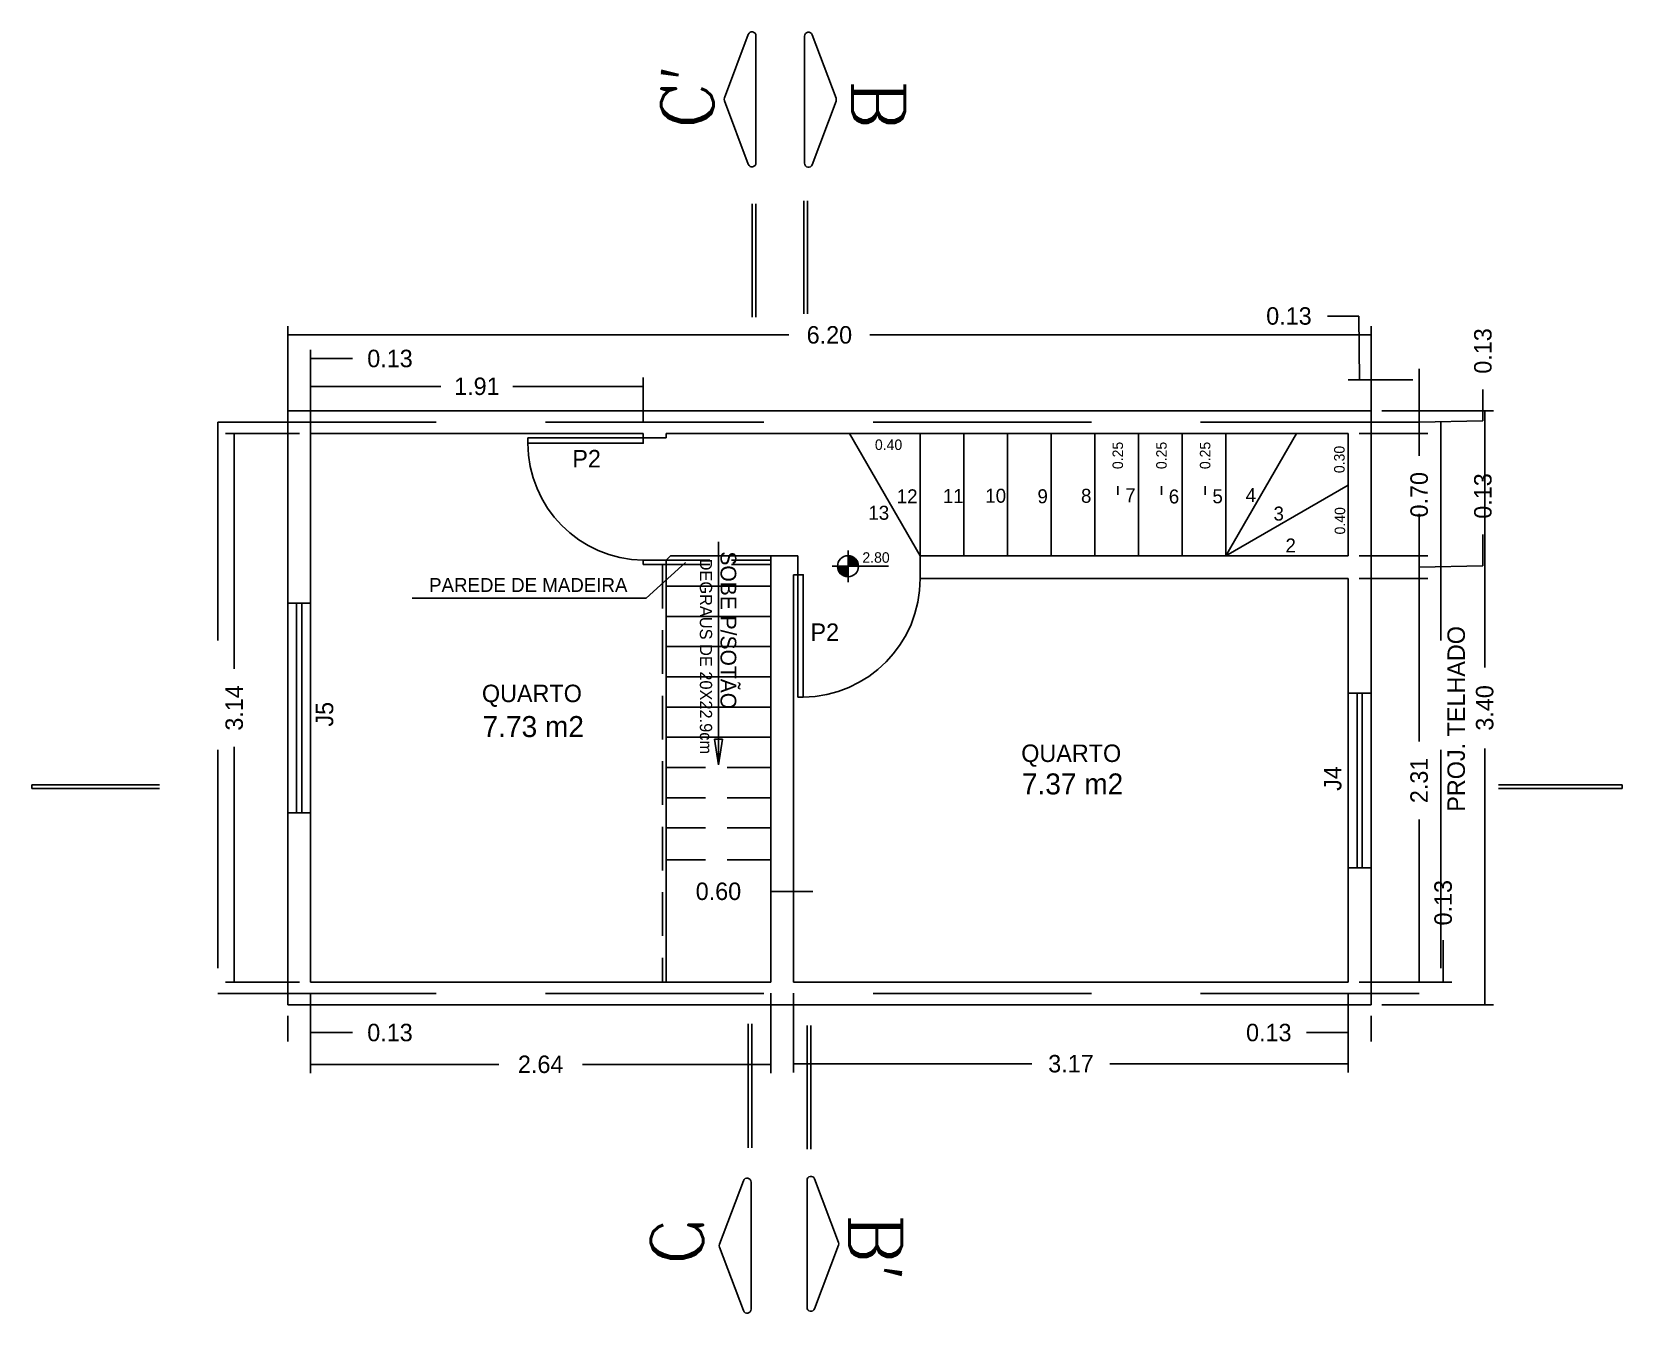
# Model space of a CAD drawing. Extents: x -74 to 202, y -59 to 73.
# Drawn here: x 17.23 to 26.33, y 10.35 to 17.68 of the extents above; entities that cross this region are included whole.
import ezdxf
from ezdxf.enums import TextEntityAlignment as Align

# ---------------------------------------------------------------- set-up
doc = ezdxf.new("R2010")
doc.units = 0
doc.linetypes.add('DASHED2', pattern=[0.375, 0.25, -0.125])
doc.layers.get('0').update_dxf_attribs({"linetype": 'CONTINUOUS'})
doc.layers.get('DEFPOINTS').update_dxf_attribs({"linetype": 'CONTINUOUS'})
for name, color, linetype in [('DIM', 244, 'CONTINUOUS'), ('JANELA', 5, 'CONTINUOUS'), ('PAREDE', 7, 'CONTINUOUS'), ('PISO', 30, 'CONTINUOUS'), ('PORTA', 1, 'CONTINUOUS'), ('TELHADO', 20, 'CONTINUOUS'), ('TEXTO', 1, 'CONTINUOUS'), ('TEXTO2', 244, 'CONTINUOUS'), ('VISTAL', 30, 'CONTINUOUS'), ('VISTAP', 244, 'CONTINUOUS')]:
    doc.layers.add(name, color=color, linetype=linetype)
doc.styles.add('ROMANC', font='ROMANC.SHX', dxfattribs={"width": 0.8, "height": 0.04})
doc.dimstyles.get("Standard").update_dxf_attribs({"dimscale": 0, "dimtxt": 0.1, "dimasz": 0.12, "dimexe": 0.05, "dimexo": 0.0625, "dimgap": 0.09, "dimtad": 0, "dimzin": 0, "dimtxsty": 'STANDARD', "dimblk1": 'NONE', "dimblk2": 'NONE', "dimsah": 1, "dimcen": 0.09, "dimclrd": 244, "dimclre": 244, "dimclrt": 244, "dimazin": 3, "dimtfac": 1, "dimtdec": 4, "dimtofl": 0, "dimtmove": 0, "dimatfit": 3, "dimtolj": 1, "dimtzin": 0})

# ---------------------------------------------------------------- blocks, each defined once
blk = doc.blocks.new('*D11')
at = {"color": 244, "linetype": 'BYBLOCK'}
for p, q in [((24.8282, 14.5529), (25.2215, 14.5529)), ((25.1715, 14.5529), (25.1715, 13.6212)), ((25.1715, 12.2429), (25.1715, 13.1745))]:
    blk.add_line(p, q, dxfattribs=at)
at = {"layer": 'DEFPOINTS', "color": 0, "linetype": 'BYBLOCK'}
for p in [(24.7657, 14.5529), (25.1715, 14.5529), (24.7657, 12.2429)]:
    blk.add_point(p, dxfattribs=at)
at = {"color": 244, "linetype": 'BYBLOCK', "insert": (25.1715, 13.3979), "char_height": 0.1, "attachment_point": 5, "rotation": 90}
blk.add_mtext('\\A1;2.31', dxfattribs=at)
blk = doc.blocks.new('_NONE')
blk = doc.blocks.new('*D10')
at = {"color": 244, "linetype": 'BYBLOCK'}
for p, q in [((18.7632, 15.3829), (18.3396, 15.3829)), ((18.3896, 15.3829), (18.3896, 14.0362)), ((18.3896, 12.2429), (18.3896, 13.5895)), ((18.7632, 12.2429), (18.3396, 12.2429))]:
    blk.add_line(p, q, dxfattribs=at)
at = {"layer": 'DEFPOINTS', "color": 0, "linetype": 'BYBLOCK'}
for p in [(18.3896, 15.3829), (18.8257, 15.3829), (18.8257, 12.2429)]:
    blk.add_point(p, dxfattribs=at)
at = {"color": 244, "linetype": 'BYBLOCK', "insert": (18.3896, 13.8129), "char_height": 0.1, "attachment_point": 5, "rotation": 90}
blk.add_mtext('\\A1;3.14', dxfattribs=at)
blk = doc.blocks.new('*D7')
at = {"color": 244, "linetype": 'BYBLOCK'}
for p, q in [((25.0804, 15.5129), (25.5967, 15.5129)), ((25.5467, 15.5129), (25.5467, 14.0445)), ((25.5467, 12.1129), (25.5467, 13.5812)), ((25.0804, 12.1129), (25.5967, 12.1129))]:
    blk.add_line(p, q, dxfattribs=at)
at = {"layer": 'DEFPOINTS', "color": 0, "linetype": 'BYBLOCK'}
for p in [(25.0179, 15.5129), (25.0179, 12.1129), (25.5467, 12.1129)]:
    blk.add_point(p, dxfattribs=at)
at = {"color": 244, "linetype": 'BYBLOCK', "insert": (25.5467, 13.8129), "char_height": 0.1, "attachment_point": 5, "rotation": 90}
blk.add_mtext('\\A1;3.40', dxfattribs=at)
blk = doc.blocks.new('*D12')
at = {"color": 244, "linetype": 'BYBLOCK'}
for p, q in [((25.3088, 12.2429), (25.3088, 12.4829)), ((24.8282, 12.2429), (25.3588, 12.2429)), ((24.9582, 12.1129), (25.3588, 12.1129)), ((25.3088, 12.1129), (25.3088, 12.1129))]:
    blk.add_line(p, q, dxfattribs=at)
at = {"layer": 'DEFPOINTS', "color": 0, "linetype": 'BYBLOCK'}
for p in [(24.7657, 12.2429), (25.3088, 12.2429), (24.8957, 12.1129)]:
    blk.add_point(p, dxfattribs=at)
at = {"color": 244, "linetype": 'BYBLOCK', "insert": (25.3088, 12.6979), "char_height": 0.1, "attachment_point": 5, "rotation": 90}
blk.add_mtext('\\A1;0.13', dxfattribs=at)
blk = doc.blocks.new('*D15')
at = {"color": 244, "linetype": 'BYBLOCK'}
for p, q in [((18.6957, 15.5129), (18.6957, 15.9975)), ((18.6957, 15.9475), (21.564, 15.9475)), ((24.8957, 15.9475), (22.0273, 15.9475)), ((24.8957, 15.5129), (24.8957, 15.9975))]:
    blk.add_line(p, q, dxfattribs=at)
at = {"layer": 'DEFPOINTS', "color": 0, "linetype": 'BYBLOCK'}
for p in [(24.8957, 15.9475), (18.6957, 15.4504), (24.8957, 15.4504)]:
    blk.add_point(p, dxfattribs=at)
at = {"color": 244, "linetype": 'BYBLOCK', "insert": (21.7957, 15.9475), "char_height": 0.1, "attachment_point": 5}
blk.add_mtext('\\A1;6.20', dxfattribs=at)
blk = doc.blocks.new('*D9')
at = {"color": 244, "linetype": 'BYBLOCK'}
for p, q in [((18.6957, 15.5129), (18.6957, 15.8623)), ((18.8257, 15.3829), (18.8257, 15.8623)), ((18.6957, 15.8123), (18.6957, 15.8123)), ((18.8257, 15.8123), (19.0657, 15.8123))]:
    blk.add_line(p, q, dxfattribs=at)
at = {"layer": 'DEFPOINTS', "color": 0, "linetype": 'BYBLOCK'}
for p in [(18.8257, 15.8123), (18.6957, 15.4504), (18.8257, 15.3204)]:
    blk.add_point(p, dxfattribs=at)
at = {"color": 244, "linetype": 'BYBLOCK', "insert": (19.2807, 15.8123), "char_height": 0.1, "attachment_point": 5}
blk.add_mtext('\\A1;0.13', dxfattribs=at)
blk = doc.blocks.new('*D8')
at = {"color": 244, "linetype": 'BYBLOCK'}
for p, q in [((24.826, 16.0556), (24.646, 16.0556)), ((24.8307, 15.6906), (24.826, 16.0556)), ((24.7657, 15.6906), (24.7657, 15.6906)), ((24.7657, 15.6906), (24.8957, 15.6906)), ((24.8957, 15.5129), (24.8957, 15.7406)), ((24.8957, 15.6906), (25.1357, 15.6906))]:
    blk.add_line(p, q, dxfattribs=at)
at = {"layer": 'DEFPOINTS', "color": 0, "linetype": 'BYBLOCK'}
for p in [(24.8957, 15.6906), (24.8957, 15.4504), (24.7657, 15.3204)]:
    blk.add_point(p, dxfattribs=at)
at = {"color": 244, "linetype": 'BYBLOCK', "insert": (24.556, 16.0556), "char_height": 0.1, "attachment_point": 6}
blk.add_mtext('\\A1;0.13', dxfattribs=at)
blk = doc.blocks.new('*D6')
at = {"color": 244, "linetype": 'BYBLOCK'}
for p, q in [((25.1715, 15.5129), (25.1715, 15.7529)), ((25.5365, 15.4558), (25.5365, 15.6358)), ((24.9582, 15.5129), (25.2215, 15.5129)), ((25.1715, 15.3829), (25.1715, 15.5129)), ((25.1715, 15.4479), (25.5365, 15.4558)), ((25.1715, 15.3829), (25.1715, 15.3829))]:
    blk.add_line(p, q, dxfattribs=at)
at = {"layer": 'DEFPOINTS', "color": 0, "linetype": 'BYBLOCK'}
for p in [(24.8957, 15.5129), (25.1715, 15.5129), (24.7657, 15.3829)]:
    blk.add_point(p, dxfattribs=at)
at = {"color": 244, "linetype": 'BYBLOCK', "insert": (25.5365, 15.7258), "char_height": 0.1, "attachment_point": 4, "rotation": 90}
blk.add_mtext('\\A1;0.13', dxfattribs=at)
blk = doc.blocks.new('*D14')
at = {"color": 244, "linetype": 'BYBLOCK'}
for p, q in [((25.1715, 14.6829), (25.1715, 14.9229)), ((25.5365, 14.6258), (25.5365, 14.8058)), ((24.8282, 14.6829), (25.2215, 14.6829)), ((25.1715, 14.5529), (25.1715, 14.6829)), ((25.1715, 14.6179), (25.5365, 14.6258)), ((25.1715, 14.5529), (25.1715, 14.5529))]:
    blk.add_line(p, q, dxfattribs=at)
at = {"layer": 'DEFPOINTS', "color": 0, "linetype": 'BYBLOCK'}
for p in [(24.7657, 14.6829), (25.1715, 14.6829), (24.7657, 14.5529)]:
    blk.add_point(p, dxfattribs=at)
at = {"color": 244, "linetype": 'BYBLOCK', "insert": (25.5365, 14.8958), "char_height": 0.1, "attachment_point": 4, "rotation": 90}
blk.add_mtext('\\A1;0.13', dxfattribs=at)
blk = doc.blocks.new('*D13')
at = {"color": 244, "linetype": 'BYBLOCK'}
for p, q in [((24.8282, 15.3829), (25.2215, 15.3829)), ((25.1715, 15.3829), (25.1715, 15.2562)), ((25.1715, 14.6829), (25.1715, 14.8095))]:
    blk.add_line(p, q, dxfattribs=at)
at = {"layer": 'DEFPOINTS', "color": 0, "linetype": 'BYBLOCK'}
for p in [(24.7657, 15.3829), (25.1715, 15.3829), (24.7657, 14.6829)]:
    blk.add_point(p, dxfattribs=at)
at = {"color": 244, "linetype": 'BYBLOCK', "insert": (25.1715, 15.0329), "char_height": 0.1, "attachment_point": 5, "rotation": 90}
blk.add_mtext('\\A1;0.70', dxfattribs=at)
blk = doc.blocks.new('*D16')
at = {"color": 244, "linetype": 'BYBLOCK'}
for p, q in [((18.8257, 12.1804), (18.8257, 11.9044)), ((18.6957, 12.0504), (18.6957, 11.9044)), ((18.6957, 11.9544), (18.6957, 11.9544)), ((18.8257, 11.9544), (19.0657, 11.9544))]:
    blk.add_line(p, q, dxfattribs=at)
at = {"layer": 'DEFPOINTS', "color": 0, "linetype": 'BYBLOCK'}
for p in [(18.8257, 12.2429), (18.6957, 12.1129), (18.8257, 11.9544)]:
    blk.add_point(p, dxfattribs=at)
at = {"color": 244, "linetype": 'BYBLOCK', "insert": (19.2807, 11.9544), "char_height": 0.1, "attachment_point": 5}
blk.add_mtext('\\A1;0.13', dxfattribs=at)
blk = doc.blocks.new('*D17')
at = {"color": 244, "linetype": 'BYBLOCK'}
for p, q in [((24.7657, 12.1804), (24.7657, 11.9044)), ((24.8957, 12.0504), (24.8957, 11.9044)), ((24.7657, 11.9544), (24.5257, 11.9544)), ((24.8957, 11.9544), (24.8957, 11.9544))]:
    blk.add_line(p, q, dxfattribs=at)
at = {"layer": 'DEFPOINTS', "color": 0, "linetype": 'BYBLOCK'}
for p in [(24.7657, 12.2429), (24.8957, 12.1129), (24.7657, 11.9544)]:
    blk.add_point(p, dxfattribs=at)
at = {"color": 244, "linetype": 'BYBLOCK', "insert": (24.3107, 11.9544), "char_height": 0.1, "attachment_point": 5}
blk.add_mtext('\\A1;0.13', dxfattribs=at)
blk = doc.blocks.new('*D44')
at = {"color": 244, "linetype": 'BYBLOCK'}
for p, q in [((20.8607, 12.8804), (20.8607, 12.7127)), ((21.4607, 12.8804), (21.4607, 12.7127)), ((20.8607, 12.7627), (20.8607, 12.7627)), ((21.4607, 12.7627), (21.7007, 12.7627))]:
    blk.add_line(p, q, dxfattribs=at)
at = {"layer": 'DEFPOINTS', "color": 0, "linetype": 'BYBLOCK'}
for p in [(20.8607, 12.9429), (21.4607, 12.9429), (21.4607, 12.7627)]:
    blk.add_point(p, dxfattribs=at)
at = {"color": 244, "linetype": 'BYBLOCK', "insert": (21.1607, 12.7627), "char_height": 0.1, "attachment_point": 5}
blk.add_mtext('\\A1;0.60', dxfattribs=at)
blk = doc.blocks.new('*D103')
at = {"color": 244, "linetype": 'BYBLOCK'}
for p, q in [((18.8257, 12.1804), (18.8257, 11.7226)), ((21.4607, 12.1804), (21.4607, 11.7226)), ((18.8257, 11.7726), (19.9032, 11.7726)), ((21.4607, 11.7726), (20.3832, 11.7726))]:
    blk.add_line(p, q, dxfattribs=at)
at = {"layer": 'DEFPOINTS', "color": 0, "linetype": 'BYBLOCK'}
for p in [(18.8257, 12.2429), (21.4607, 12.2429), (21.4607, 11.7726)]:
    blk.add_point(p, dxfattribs=at)
at = {"color": 244, "linetype": 'BYBLOCK', "insert": (20.1432, 11.7726), "char_height": 0.1, "attachment_point": 5}
blk.add_mtext('\\A1;2.64', dxfattribs=at)
blk = doc.blocks.new('*D105')
at = {"color": 244, "linetype": 'BYBLOCK'}
for p, q in [((18.8257, 15.4454), (18.8257, 15.7032)), ((20.7307, 15.4454), (20.7307, 15.7032)), ((18.8257, 15.6532), (19.5715, 15.6532)), ((20.7307, 15.6532), (19.9848, 15.6532))]:
    blk.add_line(p, q, dxfattribs=at)
at = {"layer": 'DEFPOINTS', "color": 0, "linetype": 'BYBLOCK'}
for p in [(20.7307, 15.6532), (18.8257, 15.3829), (20.7307, 15.3829)]:
    blk.add_point(p, dxfattribs=at)
at = {"color": 244, "linetype": 'BYBLOCK', "insert": (19.7782, 15.6532), "char_height": 0.1, "attachment_point": 5}
blk.add_mtext('\\A1;1.91', dxfattribs=at)
blk = doc.blocks.new('*D179')
at = {"color": 244, "linetype": 'BYBLOCK'}
for p, q in [((21.5907, 12.1804), (21.5907, 11.7261)), ((24.7657, 12.1804), (24.7657, 11.7261)), ((21.5907, 11.7761), (22.9548, 11.7761)), ((24.7657, 11.7761), (23.4015, 11.7761))]:
    blk.add_line(p, q, dxfattribs=at)
at = {"layer": 'DEFPOINTS', "color": 0, "linetype": 'BYBLOCK'}
for p in [(21.5907, 12.2429), (24.7657, 12.2429), (24.7657, 11.7761)]:
    blk.add_point(p, dxfattribs=at)
at = {"color": 244, "linetype": 'BYBLOCK', "insert": (23.1782, 11.7761), "char_height": 0.1, "attachment_point": 5}
blk.add_mtext('\\A1;3.17', dxfattribs=at)
blk = doc.blocks.new('*X189')
at = {"color": 0, "linetype": 'CONTINUOUS'}
for p, q in [((7.7131, 11.1302), (7.7146, 11.1317)), ((7.7132, 11.1285), (7.7163, 11.1317)), ((7.7133, 11.1268), (7.7181, 11.1317)), ((7.7134, 11.1252), (7.7199, 11.1317)), ((7.7136, 11.1236), (7.7216, 11.1317)), ((7.7138, 11.1221), (7.7234, 11.1317)), ((7.7141, 11.1206), (7.7252, 11.1317)), ((7.7144, 11.1191), (7.7269, 11.1317)), ((7.7147, 11.1177), (7.7287, 11.1317)), ((7.7151, 11.1163), (7.7305, 11.1317)), ((7.7155, 11.1149), (7.7323, 11.1317)), ((7.7159, 11.1135), (7.734, 11.1317)), ((7.7163, 11.1122), (7.7358, 11.1317)), ((7.7168, 11.1109), (7.7376, 11.1317)), ((7.7173, 11.1096), (7.7393, 11.1317)), ((7.7178, 11.1083), (7.7411, 11.1317)), ((7.7183, 11.1071), (7.7429, 11.1317)), ((7.7189, 11.1059), (7.7446, 11.1317)), ((7.7194, 11.1047), (7.7464, 11.1317)), ((7.72, 11.1035), (7.7482, 11.1317)), ((7.7207, 11.1024), (7.7499, 11.1317)), ((7.7213, 11.1013), (7.7517, 11.1317)), ((7.722, 11.1002), (7.7535, 11.1317)), ((7.7226, 11.0991), (7.7552, 11.1317)), ((7.7234, 11.098), (7.757, 11.1317)), ((7.7241, 11.097), (7.7588, 11.1317)), ((7.7248, 11.0959), (7.7605, 11.1317)), ((7.7256, 11.0949), (7.7623, 11.1317)), ((7.7264, 11.0939), (7.7641, 11.1317)), ((7.7271, 11.093), (7.7658, 11.1317)), ((7.728, 11.092), (7.7676, 11.1317)), ((7.7288, 11.0911), (7.7694, 11.1317)), ((7.7297, 11.0902), (7.7711, 11.1317)), ((7.7305, 11.0893), (7.7729, 11.1317)), ((7.7314, 11.0884), (7.7733, 11.1303)), ((7.7323, 11.0875), (7.7733, 11.1285)), ((7.7332, 11.0867), (7.7733, 11.1267)), ((7.7342, 11.0859), (7.7733, 11.125)), ((7.7352, 11.0851), (7.7733, 11.1232)), ((7.7361, 11.0843), (7.7733, 11.1214)), ((7.7371, 11.0835), (7.7733, 11.1197)), ((7.7382, 11.0828), (7.7733, 11.1179)), ((7.7392, 11.082), (7.7733, 11.1161)), ((7.7403, 11.0813), (7.7733, 11.1144)), ((7.7413, 11.0806), (7.7733, 11.1126)), ((7.7424, 11.08), (7.7733, 11.1108)), ((7.7435, 11.0793), (7.7733, 11.109)), ((7.7447, 11.0787), (7.7733, 11.1073)), ((7.7458, 11.0781), (7.7733, 11.1055)), ((7.7733, 11.1886), (7.7765, 11.1918)), ((7.7733, 11.1904), (7.7748, 11.1918)), ((7.7733, 11.1868), (7.7781, 11.1917)), ((7.7733, 11.1851), (7.7797, 11.1915)), ((7.7733, 11.1833), (7.7813, 11.1913)), ((7.7733, 11.1815), (7.7828, 11.1911)), ((7.7733, 11.1798), (7.7844, 11.1908)), ((7.7733, 11.178), (7.7858, 11.1905)), ((7.7733, 11.1762), (7.7873, 11.1902)), ((7.7733, 11.1745), (7.7887, 11.1899)), ((7.7733, 11.1727), (7.7901, 11.1895)), ((7.7733, 11.1709), (7.7914, 11.1891)), ((7.7733, 11.1692), (7.7927, 11.1886)), ((7.7733, 11.1674), (7.7941, 11.1882)), ((7.7733, 11.1656), (7.7953, 11.1877)), ((7.7733, 11.1638), (7.7966, 11.1872)), ((7.7733, 11.1621), (7.7978, 11.1866)), ((7.7733, 11.1603), (7.799, 11.1861)), ((7.7733, 11.1585), (7.8002, 11.1855)), ((7.7733, 11.1568), (7.8014, 11.1849)), ((7.7733, 11.155), (7.8025, 11.1843)), ((7.7733, 11.1532), (7.8037, 11.1836)), ((7.7733, 11.1515), (7.8048, 11.183)), ((7.7733, 11.1497), (7.8059, 11.1823)), ((7.7733, 11.1479), (7.8069, 11.1816)), ((7.7733, 11.1462), (7.808, 11.1809)), ((7.7733, 11.1444), (7.809, 11.1801)), ((7.7733, 11.1426), (7.81, 11.1794)), ((7.7733, 11.1409), (7.811, 11.1786)), ((7.7733, 11.1391), (7.812, 11.1778)), ((7.7733, 11.1373), (7.8129, 11.177)), ((7.7733, 11.1356), (7.8138, 11.1761)), ((7.7733, 11.1338), (7.8148, 11.1753)), ((7.7733, 11.132), (7.8157, 11.1744)), ((7.7747, 11.1317), (7.8165, 11.1735)), ((7.7764, 11.1317), (7.8174, 11.1726)), ((7.7782, 11.1317), (7.8182, 11.1717)), ((7.78, 11.1317), (7.8191, 11.1707)), ((7.7817, 11.1317), (7.8199, 11.1698)), ((7.7835, 11.1317), (7.8207, 11.1688)), ((7.7853, 11.1317), (7.8214, 11.1678)), ((7.7871, 11.1317), (7.8222, 11.1668)), ((7.7888, 11.1317), (7.8229, 11.1657)), ((7.7906, 11.1317), (7.8236, 11.1647)), ((7.7924, 11.1317), (7.8243, 11.1636)), ((7.7941, 11.1317), (7.825, 11.1625)), ((7.7959, 11.1317), (7.8256, 11.1614)), ((7.7977, 11.1317), (7.8262, 11.1603)), ((7.7994, 11.1317), (7.8269, 11.1591)), ((7.8012, 11.1317), (7.8274, 11.1579)), ((7.803, 11.1317), (7.828, 11.1567)), ((7.8047, 11.1317), (7.8286, 11.1555)), ((7.8065, 11.1317), (7.8291, 11.1542)), ((7.8083, 11.1317), (7.8296, 11.153)), ((7.81, 11.1317), (7.83, 11.1517)), ((7.8118, 11.1317), (7.8305, 11.1504)), ((7.8136, 11.1317), (7.8309, 11.149)), ((7.8153, 11.1317), (7.8313, 11.1476)), ((7.8171, 11.1317), (7.8317, 11.1462)), ((7.8189, 11.1317), (7.832, 11.1448)), ((7.8206, 11.1317), (7.8323, 11.1434)), ((7.8224, 11.1317), (7.8326, 11.1419)), ((7.8242, 11.1317), (7.8328, 11.1403)), ((7.8259, 11.1317), (7.833, 11.1388)), ((7.8277, 11.1317), (7.8332, 11.1372)), ((7.8295, 11.1317), (7.8333, 11.1355)), ((7.8312, 11.1317), (7.8334, 11.1339)), ((7.833, 11.1317), (7.8335, 11.1321)), ((7.747, 11.0775), (7.7733, 11.1037)), ((7.7482, 11.0769), (7.7733, 11.102)), ((7.7494, 11.0764), (7.7733, 11.1002)), ((7.7507, 11.0759), (7.7733, 11.0984)), ((7.752, 11.0754), (7.7733, 11.0967)), ((7.7533, 11.0749), (7.7733, 11.0949)), ((7.7546, 11.0744), (7.7733, 11.0931)), ((7.7559, 11.074), (7.7733, 11.0914)), ((7.7573, 11.0736), (7.7733, 11.0896)), ((7.7587, 11.0733), (7.7733, 11.0878)), ((7.7601, 11.0729), (7.7733, 11.0861)), ((7.7616, 11.0726), (7.7733, 11.0843)), ((7.7631, 11.0723), (7.7733, 11.0825)), ((7.7646, 11.0721), (7.7733, 11.0808)), ((7.7662, 11.0719), (7.7733, 11.079)), ((7.7678, 11.0717), (7.7733, 11.0772)), ((7.7694, 11.0716), (7.7733, 11.0755)), ((7.7711, 11.0715), (7.7733, 11.0737)), ((7.7728, 11.0715), (7.7733, 11.0719))]:
    blk.add_line(p, q, dxfattribs=at)
blk = doc.blocks.new('*D201')
at = {"layer": 'DEFPOINTS', "color": 0, "linetype": 'BYBLOCK'}
for p in [(21.9324, 15.1039), (22.3365, 15.1039), (22.3365, 15.1039)]:
    blk.add_point(p, dxfattribs=at)
at = {"color": 244, "linetype": 'BYBLOCK', "insert": (22.1344, 15.3189), "char_height": 0.06, "attachment_point": 5}
blk.add_mtext('\\A1;0.40', dxfattribs=at)
blk = doc.blocks.new('*D200')
at = {"layer": 'DEFPOINTS', "color": 0, "linetype": 'BYBLOCK'}
for p in [(24.7263, 15.378), (24.7665, 15.378), (24.7665, 15.0822)]:
    blk.add_point(p, dxfattribs=at)
at = {"color": 244, "linetype": 'BYBLOCK', "insert": (24.7148, 15.2348), "char_height": 0.06, "attachment_point": 5, "rotation": 90}
blk.add_mtext('\\A1;0.30', dxfattribs=at)
blk = doc.blocks.new('*D202')
at = {"layer": 'DEFPOINTS', "color": 0, "linetype": 'BYBLOCK'}
for p in [(24.7181, 15.086), (24.7626, 15.086), (24.7626, 14.6819)]:
    blk.add_point(p, dxfattribs=at)
at = {"color": 244, "linetype": 'BYBLOCK', "insert": (24.7181, 14.8839), "char_height": 0.06, "attachment_point": 5, "rotation": 90}
blk.add_mtext('\\A1;0.40', dxfattribs=at)
blk = doc.blocks.new('*D199')
at = {"color": 244, "linetype": 'BYBLOCK'}
blk.add_line((23.9466, 15.0329), (23.9466, 15.0829), dxfattribs=at)
at = {"layer": 'DEFPOINTS', "color": 0, "linetype": 'BYBLOCK'}
for p in [(23.9466, 15.0329), (24.0657, 15.0329), (24.0657, 14.7829)]:
    blk.add_point(p, dxfattribs=at)
at = {"color": 244, "linetype": 'BYBLOCK', "insert": (23.9466, 15.2579), "char_height": 0.06, "attachment_point": 5, "rotation": 90}
blk.add_mtext('\\A1;0.25', dxfattribs=at)
blk = doc.blocks.new('*D197')
at = {"color": 244, "linetype": 'BYBLOCK'}
blk.add_line((23.6966, 15.0329), (23.6966, 15.0829), dxfattribs=at)
at = {"layer": 'DEFPOINTS', "color": 0, "linetype": 'BYBLOCK'}
for p in [(23.6966, 15.0329), (23.8157, 15.0329), (23.8157, 14.7829)]:
    blk.add_point(p, dxfattribs=at)
at = {"color": 244, "linetype": 'BYBLOCK', "insert": (23.6966, 15.2579), "char_height": 0.06, "attachment_point": 5, "rotation": 90}
blk.add_mtext('\\A1;0.25', dxfattribs=at)
blk = doc.blocks.new('*D198')
at = {"color": 244, "linetype": 'BYBLOCK'}
blk.add_line((23.4466, 15.0329), (23.4466, 15.0829), dxfattribs=at)
at = {"layer": 'DEFPOINTS', "color": 0, "linetype": 'BYBLOCK'}
for p in [(23.4466, 15.0329), (23.5657, 15.0329), (23.5657, 14.7829)]:
    blk.add_point(p, dxfattribs=at)
at = {"color": 244, "linetype": 'BYBLOCK', "insert": (23.4466, 15.2579), "char_height": 0.06, "attachment_point": 5, "rotation": 90}
blk.add_mtext('\\A1;0.25', dxfattribs=at)

msp = doc.modelspace()

# ---------------------------------------------------------------- linework, layer by layer
at = {"layer": 'DIM', "linetype": 'CONTINUOUS'}
for p, q in [((20.88567, 14.68286), (20.86067, 14.65786)), ((21.46067, 14.68286), (20.88567, 14.68286)), ((21.46067, 14.50986), (20.86067, 14.50986)), ((21.46067, 14.33686), (20.86067, 14.33686)), ((21.46067, 14.16386), (20.86067, 14.16386)), ((21.46067, 13.99086), (20.86067, 13.99086)), ((21.46067, 13.81786), (20.86067, 13.81786)), ((21.46067, 13.64486), (20.86067, 13.64486))]:
    msp.add_line(p, q, dxfattribs=at)
at = {"layer": 'DIM', "color": 30, "linetype": 'DASHED2'}
for p, q in [((21.46067, 13.47186), (20.86067, 13.47186)), ((21.46067, 13.29886), (20.86067, 13.29886)), ((21.46067, 13.12586), (20.86067, 13.12586))]:
    msp.add_line(p, q, dxfattribs=at)
at = {"layer": 'JANELA', "color": 244, "linetype": 'CONTINUOUS'}
for p, q in [((18.69567, 13.21286), (18.69567, 14.41286)), ((18.82567, 13.21286), (18.82567, 14.41286)), ((24.76567, 12.89786), (24.76567, 13.89786)), ((24.89567, 12.89786), (24.89567, 13.89786))]:
    msp.add_line(p, q, dxfattribs=at)
at = {"layer": 'JANELA', "color": 5, "linetype": 'CONTINUOUS'}
for p, q in [((18.74567, 13.21286), (18.74567, 14.41286)), ((18.77567, 13.21286), (18.77567, 14.41286)), ((24.81567, 12.89786), (24.81567, 13.89786)), ((24.84567, 12.89786), (24.84567, 13.89786))]:
    msp.add_line(p, q, dxfattribs=at)
at = {"layer": 'PAREDE'}
for p, q in [((24.89567, 15.51286), (18.69567, 15.51286)), ((18.69567, 14.41286), (18.69567, 15.51286)), ((24.89567, 13.89786), (24.89567, 15.51286)), ((18.82567, 14.41286), (18.82567, 15.38286)), ((20.73067, 15.38286), (18.82567, 15.38286)), ((20.86067, 15.35786), (20.73067, 15.35786)), ((24.76567, 15.38286), (20.86067, 15.38286)), ((24.76567, 14.68286), (24.76567, 15.38286)), ((21.46067, 14.68286), (21.46067, 12.24286)), ((21.61567, 14.68286), (21.46067, 14.68286)), ((21.61567, 14.68286), (21.61567, 14.57493)), ((24.76567, 14.68286), (22.31567, 14.68286)), ((22.31567, 14.68286), (22.31567, 14.55286)), ((21.59067, 14.57493), (21.59067, 12.24286)), ((21.61594, 14.57493), (21.59067, 14.57493)), ((24.76567, 14.55286), (22.31567, 14.55286)), ((24.76567, 13.89786), (24.76567, 14.55286)), ((18.82567, 14.41286), (18.69567, 14.41286)), ((24.89567, 13.89786), (24.76567, 13.89786)), ((18.82567, 13.21286), (18.69567, 13.21286)), ((18.69567, 12.11286), (18.69567, 13.21286)), ((18.82567, 12.24286), (18.82567, 13.21286)), ((24.76567, 12.24286), (24.76567, 12.89786)), ((24.89567, 12.89786), (24.76567, 12.89786)), ((24.89567, 12.11286), (24.89567, 12.89786)), ((21.46067, 12.24286), (18.82567, 12.24286)), ((24.76567, 12.24286), (21.59067, 12.24286)), ((24.89567, 12.11286), (18.69567, 12.11286))]:
    msp.add_line(p, q, dxfattribs=at)
at = {"layer": 'PAREDE', "linetype": 'CONTINUOUS'}
for p, q in [((20.73067, 15.35786), (20.73067, 15.38286)), ((20.86067, 15.35786), (20.86067, 15.38286))]:
    msp.add_line(p, q, dxfattribs=at)
at = {"layer": 'PAREDE', "color": 1, "linetype": 'DASHED2'}
for p, q in [((20.86067, 14.65786), (21.46067, 14.65786)), ((20.86067, 14.63286), (21.46067, 14.63286))]:
    msp.add_line(p, q, dxfattribs=at)
at = {"layer": 'PAREDE', "color": 30, "linetype": 'DASHED2'}
msp.add_line((21.46067, 12.94286), (20.86067, 12.94286), dxfattribs=at)
at = {"layer": 'PISO', "color": 1}
for p, q in [((22.31567, 14.68286), (21.91153, 15.38286)), ((22.31567, 14.68286), (22.31567, 15.38286)), ((22.56567, 14.68286), (22.56567, 15.38286)), ((22.81567, 14.68286), (22.81567, 15.38286)), ((23.06567, 14.68286), (23.06567, 15.38286)), ((23.31567, 14.68286), (23.31567, 15.38286)), ((23.56567, 14.68286), (23.56567, 15.38286)), ((23.81567, 14.68286), (23.81567, 15.38286)), ((24.06567, 14.68286), (24.46982, 15.38286)), ((24.06567, 14.68286), (24.06567, 15.38286)), ((24.06567, 14.68286), (24.76567, 15.08701))]:
    msp.add_line(p, q, dxfattribs=at)
at = {"layer": 'PORTA', "color": 1, "linetype": 'CONTINUOUS'}
for p, q in [((20.86067, 14.65786), (20.73067, 14.65786)), ((20.73067, 14.63286), (20.73067, 14.65786)), ((20.86067, 14.65786), (20.86067, 14.63286)), ((20.86067, 14.63286), (20.73067, 14.63286))]:
    msp.add_line(p, q, dxfattribs=at)
for points in [[(20.07067, 15.35786), (20.73067, 15.35786), (20.73067, 15.32786), (20.07067, 15.32786)], [(21.61594, 14.57493), (21.61594, 13.87493), (21.64594, 13.87493), (21.64594, 14.57493)]]:
    msp.add_lwpolyline(points, close=True, dxfattribs=at)
for centre, radius, start, end in [((20.74075, 15.32786), 0.67008, 180, 269.138426), ((21.63769, 14.55286), 0.67798, 270.697115, 360)]:
    msp.add_arc(centre, radius, start, end, dxfattribs=at)
at = {"layer": 'TELHADO', "color": 30, "linetype": 'DASHED2', "ltscale": 5}
for p, q in [((18.29567, 15.44786), (18.29567, 12.17786)), ((25.29567, 15.44786), (25.29567, 12.17786))]:
    msp.add_line(p, q, dxfattribs=at)
at = {"layer": 'TEXTO', "color": 3, "linetype": 'CONTINUOUS'}
for p, q in [((21.19489, 17.30406), (21.33169, 17.668)), ((21.37525, 17.66008), (21.37525, 16.93221)), ((21.83395, 17.30191), (21.69714, 17.66584)), ((21.65358, 16.93006), (21.65358, 17.65793)), ((21.19489, 17.28823), (21.33169, 16.9243)), ((21.83395, 17.28608), (21.69714, 16.92214)), ((21.16683, 10.74304), (21.30364, 11.10697)), ((21.66767, 10.38181), (21.66767, 11.10968)), ((21.84803, 10.75366), (21.71123, 11.1176)), ((21.3472, 11.09906), (21.3472, 10.37119)), ((21.16683, 10.72721), (21.30364, 10.36327)), ((21.84803, 10.73783), (21.71123, 10.3739))]:
    msp.add_line(p, q, dxfattribs=at)
at = {"layer": 'TEXTO', "color": 3}
for p, q in [((21.35284, 16.04958), (21.35284, 16.6978)), ((21.37467, 16.04958), (21.37467, 16.6978)), ((21.64886, 16.71587), (21.64886, 16.06764)), ((21.6707, 16.71587), (21.6707, 16.06764)), ((17.23073, 13.37314), (17.23073, 13.3513)), ((17.23073, 13.37314), (17.96149, 13.37314)), ((17.23073, 13.3513), (17.96149, 13.3513)), ((25.62609, 13.37314), (26.33328, 13.37314)), ((25.62609, 13.3513), (26.33328, 13.3513)), ((26.33328, 13.3513), (26.33328, 13.37314)), ((21.33009, 11.29593), (21.33009, 12.00395)), ((21.35192, 11.29593), (21.35192, 12.00395)), ((21.66825, 11.99538), (21.66825, 11.28736)), ((21.69008, 11.99538), (21.69008, 11.28736))]:
    msp.add_line(p, q, dxfattribs=at)
at = {"layer": 'TEXTO', "color": 1, "linetype": 'CONTINUOUS'}
for p, q in [((21.16067, 14.70325), (21.16067, 14.76304)), ((21.16067, 14.70325), (21.16067, 13.48638)), ((21.16067, 13.48638), (21.13789, 13.6333)), ((21.13789, 13.6333), (21.18381, 13.6333)), ((21.18381, 13.6333), (21.16067, 13.48638))]:
    msp.add_line(p, q, dxfattribs=at)
at = {"layer": 'TEXTO', "color": 3, "linetype": 'CONTINUOUS'}
for centre, start, end in [((21.35275, 17.66008), 0, 159.398624), ((21.67608, 17.65793), 20.601376, 180), ((21.21595, 17.29615), 159.398624, 200.601376), ((21.21595, 17.29615), 159.398624, 200.601376), ((21.81289, 17.29399), 339.398624, 20.601376), ((21.81289, 17.29399), 339.398624, 20.601376), ((21.35275, 16.93221), 200.601376, 0), ((21.67608, 16.93006), 180, 339.398624), ((21.3247, 11.09906), 0, 159.398624), ((21.69017, 11.10968), 20.601376, 180), ((21.18789, 10.73512), 159.398624, 200.601376), ((21.18789, 10.73512), 159.398624, 200.601376), ((21.82697, 10.74575), 339.398624, 20.601376), ((21.82697, 10.74575), 339.398624, 20.601376), ((21.69017, 10.38181), 180, 339.398624), ((21.3247, 10.37119), 200.601376, 0)]:
    msp.add_arc(centre, 0.0225, start, end, dxfattribs=at)
at = {"layer": 'TEXTO2', "linetype": 'CONTINUOUS'}
for p, q in [((21.90225, 14.53302), (21.90225, 14.71464)), ((20.74647, 14.4413), (20.97261, 14.64475)), ((21.81144, 14.62383), (22.1334, 14.62383)), ((20.74647, 14.4413), (19.40799, 14.4413))]:
    msp.add_line(p, q, dxfattribs=at)
msp.add_circle((21.90225, 14.62383), 0.0602, dxfattribs=at)
at = {"layer": 'VISTAL', "linetype": 'DASHED2', "ltscale": 5}
for p, q in [((18.29567, 15.44786), (25.29567, 15.44786)), ((18.29567, 12.17786), (25.29567, 12.17786))]:
    msp.add_line(p, q, dxfattribs=at)
at = {"layer": 'VISTAL', "color": 30, "linetype": 'DASHED2'}
msp.add_line((20.84067, 14.63286), (20.84067, 12.24286), dxfattribs=at)
at = {"layer": 'VISTAL', "color": 30, "linetype": 'CONTINUOUS'}
msp.add_line((20.86067, 14.63286), (20.86067, 12.24286), dxfattribs=at)
at = {"layer": 'VISTAP', "linetype": 'CONTINUOUS'}
msp.add_lwpolyline([(18.6098, 11.48443)], dxfattribs=at)

# ---------------------------------------------------------------- block references
at = {"layer": 'TEXTO2', "linetype": 'CONTINUOUS'}
msp.add_blockref('*X189', (14.12898, 3.49216), dxfattribs=at)

# ---------------------------------------------------------------- texts
at = {"layer": 'DIM', "linetype": 'CONTINUOUS'}
for s, height, p in [('PAREDE DE MADEIRA', 0.08, (20.07219, 14.51638)), ('7.73 m2', 0.12, (20.10088, 13.70627)), ('7.37 m2', 0.12, (23.18762, 13.37796))]:
    msp.add_text(s, height=height, dxfattribs=at).set_placement(p, align=Align.MIDDLE)
at = {"layer": 'TEXTO', "color": 3, "linetype": 'CONTINUOUS', "style": 'ROMANC'}
for s, rotation, p in [("C'", 90, (21.13293, 17.1258)), ("B'", 270, (21.90999, 10.91609))]:
    msp.add_text(s, height=0.3, rotation=rotation, dxfattribs=at).set_placement(p)
at = {"layer": 'TEXTO', "color": 3, "linetype": 'CONTINUOUS', "style": 'ROMANC', "text_generation_flag": 2}
for s, rotation, p in [('B', 90, (22.22767, 17.40672)), ('C', 270, (20.77312, 10.62239))]:
    msp.add_text(s, height=0.3, rotation=rotation, dxfattribs=at).set_placement(p)
at = {"layer": 'TEXTO', "color": 1, "linetype": 'CONTINUOUS'}
msp.add_text('SOBE P/SOTÃO', height=0.09, rotation=270, dxfattribs=at).set_placement((21.22959, 14.25741), align=Align.MIDDLE)
for p in [(20.093, 13.88302), (23.17974, 13.54052)]:
    msp.add_text('QUARTO', height=0.1, dxfattribs=at).set_placement(p, align=Align.MIDDLE)
at = {"layer": 'TEXTO2', "linetype": 'CONTINUOUS'}
for s, height, p in [('P2', 0.1, (20.40606, 15.24012)), ('12', 0.08, (22.24063, 15.02459)), ('11', 0.08, (22.50457, 15.02561)), ('10', 0.08, (22.74754, 15.02742)), ('9', 0.08, (23.01646, 15.0243)), ('8', 0.08, (23.26548, 15.02699)), ('7', 0.08, (23.51865, 15.03048)), ('6', 0.08, (23.76795, 15.02321)), ('5', 0.08, (24.0178, 15.02376)), ('4', 0.08, (24.20795, 15.03079)), ('13', 0.08, (22.07829, 14.92989)), ('3', 0.08, (24.36735, 14.92529)), ('2', 0.08, (24.43582, 14.74322)), ('2.80', 0.06, (22.06265, 14.67387)), ('P2', 0.1, (21.76932, 14.24715))]:
    msp.add_text(s, height=height, dxfattribs=at).set_placement(p, align=Align.MIDDLE)
at = {"layer": 'TEXTO2', "color": 244, "linetype": 'CONTINUOUS'}
msp.add_text('DEGRAUS DE 20X22.9cm', height=0.07, rotation=270, dxfattribs=at).set_placement((21.08932, 14.10797), align=Align.MIDDLE)
at = {"layer": 'TEXTO2', "linetype": 'DASHED2'}
msp.add_text('PROJ. TELHADO', height=0.1, rotation=90, dxfattribs=at).set_placement((25.43311, 13.21883))
at = {"layer": 'TEXTO2', "linetype": 'CONTINUOUS'}
for s, p in [('J5', (18.90672, 13.77659)), ('J4', (24.67697, 13.40876))]:
    msp.add_text(s, height=0.1, rotation=90, dxfattribs=at).set_placement(p, align=Align.MIDDLE)

# ---------------------------------------------------------------- dimensions: what is measured, and where the dimension line sits
at = {"layer": 'DIM', "linetype": 'CONTINUOUS'}
dim = msp.add_linear_dim(base=(24.89567, 15.6906), p1=(24.76567, 15.32036), p2=(24.89567, 15.45036), dimstyle='STANDARD', override={"dimse1": 1}, dxfattribs=at)
dim.commit()
dim.dimension.update_dxf_attribs({"geometry": '*D8', "text_midpoint": (24.55597, 16.0556), "dimtype": 160})
for base, p1, p2, picture, middle in [((24.89567, 15.94754), (18.69567, 15.45036), (24.89567, 15.45036), '*D15', (21.79567, 15.94754)), ((18.82567, 15.81231), (18.69567, 15.45036), (18.82567, 15.32036), '*D9', (19.28067, 15.81231)), ((20.7306729388, 15.6531842826), (18.8256729388, 15.3828615498), (20.7306729388, 15.3828615498), '*D105', (19.7781729388, 15.6531842826)), ((21.46067, 12.76269), (20.86067, 12.94286), (21.46067, 12.94286), '*D44', (21.16067, 12.76269)), ((18.82567, 11.95436), (18.69567, 12.11286), (18.82567, 12.24286), '*D16', (19.28067, 11.95436)), ((21.4606729388, 11.7726176998), (18.8256729388, 12.2428615498), (21.4606729388, 12.2428615498), '*D103', (20.1431729388, 11.7726176998)), ((24.76567, 11.95436), (24.89567, 12.11286), (24.76567, 12.24286), '*D17', (24.31067, 11.95436))]:
    dim = msp.add_linear_dim(base=base, p1=p1, p2=p2, dimstyle='STANDARD', dxfattribs=at)
    dim.commit()
    dim.dimension.update_dxf_attribs({"geometry": picture, "text_midpoint": middle})
for base, p1, p2, picture, middle in [((25.17154, 15.51286), (24.76567, 15.38286), (24.89567, 15.51286), '*D6', (25.53654, 15.72579)), ((25.17154, 14.68286), (24.76567, 14.55286), (24.76567, 14.68286), '*D14', (25.53654, 14.89581))]:
    dim = msp.add_linear_dim(base=base, p1=p1, p2=p2, angle=90, dimstyle='STANDARD', override={"dimse1": 1}, dxfattribs=at)
    dim.commit()
    dim.dimension.update_dxf_attribs({"geometry": picture, "text_midpoint": middle, "dimtype": 160})
for base, p1, p2, picture, middle in [((25.5467, 12.11286), (25.01787, 15.51286), (25.01787, 12.11286), '*D7', (25.5467, 13.81286)), ((18.38956, 15.38286), (18.82567, 12.24286), (18.82567, 15.38286), '*D10', (18.38956, 13.81286)), ((25.30882, 12.24286), (24.89567, 12.11286), (24.76567, 12.24286), '*D12', (25.30882, 12.69786))]:
    dim = msp.add_linear_dim(base=base, p1=p1, p2=p2, angle=90, dimstyle='STANDARD', dxfattribs=at)
    dim.commit()
    dim.dimension.update_dxf_attribs({"geometry": picture, "text_midpoint": middle})
at = {"layer": 'DIM', "color": 244, "linetype": 'CONTINUOUS'}
for base, p1, p2, override, picture, middle in [((22.3365, 15.10387), (21.93235, 15.10387), (22.3365, 15.10387), {"dimtxt": 0.06, "dimasz": 0.05, "dimse1": 1, "dimse2": 1, "dimsd1": 1, "dimsd2": 1}, '*D201', (22.13443, 15.31887)), ((24.7656729388, 11.776081587), (21.5906729388, 12.2428615498), (24.7656729388, 12.2428615498), {"dimscale": 0, "dimtih": 1, "dimtoh": 1}, '*D179', (23.1781729388, 11.776081587))]:
    dim = msp.add_linear_dim(base=base, p1=p1, p2=p2, dimstyle='STANDARD', override=override, dxfattribs=at)
    dim.commit()
    dim.dimension.update_dxf_attribs({"geometry": picture, "text_midpoint": middle})
for base, p1, p2, picture, middle in [((23.44659, 15.03286), (23.56567, 14.78286), (23.56567, 15.03286), '*D198', (23.44659, 15.25786)), ((23.69659, 15.03286), (23.81567, 14.78286), (23.81567, 15.03286), '*D197', (23.69659, 15.25786)), ((23.94659, 15.03286), (24.06567, 14.78286), (24.06567, 15.03286), '*D199', (23.94659, 15.25786)), ((24.71808, 15.08602), (24.76265, 14.68187), (24.76265, 15.08602), '*D202', (24.71808, 14.88395))]:
    dim = msp.add_linear_dim(base=base, p1=p1, p2=p2, angle=90, dimstyle='STANDARD', override={"dimtxt": 0.06, "dimasz": 0.05, "dimse1": 1, "dimse2": 1, "dimsd1": 1, "dimsd2": 1}, dxfattribs=at)
    dim.commit()
    dim.dimension.update_dxf_attribs({"geometry": picture, "text_midpoint": middle})
dim = msp.add_linear_dim(base=(24.7263, 15.37803), p1=(24.76649, 15.08218), p2=(24.76649, 15.37803), angle=90, dimstyle='STANDARD', override={"dimtxt": 0.06, "dimasz": 0.05, "dimse1": 1, "dimse2": 1, "dimsd1": 1, "dimsd2": 1}, dxfattribs=at)
dim.commit()
dim.dimension.update_dxf_attribs({"geometry": '*D200', "text_midpoint": (24.71477, 15.2348), "dimtype": 160})
at = {"layer": 'DIM', "linetype": 'CONTINUOUS'}
for base, p1, p2, picture, middle in [((25.17154, 15.38286), (24.76567, 14.68286), (24.76567, 15.38286), '*D13', (25.17154, 15.03286)), ((25.17154, 14.55286), (24.76567, 12.24286), (24.76567, 14.55286), '*D11', (25.17154, 13.39786))]:
    dim = msp.add_linear_dim(base=base, p1=p1, p2=p2, angle=90, dimstyle='STANDARD', override={"dimse1": 1}, dxfattribs=at)
    dim.commit()
    dim.dimension.update_dxf_attribs({"geometry": picture, "text_midpoint": middle})

doc.saveas('drawing.dxf')
